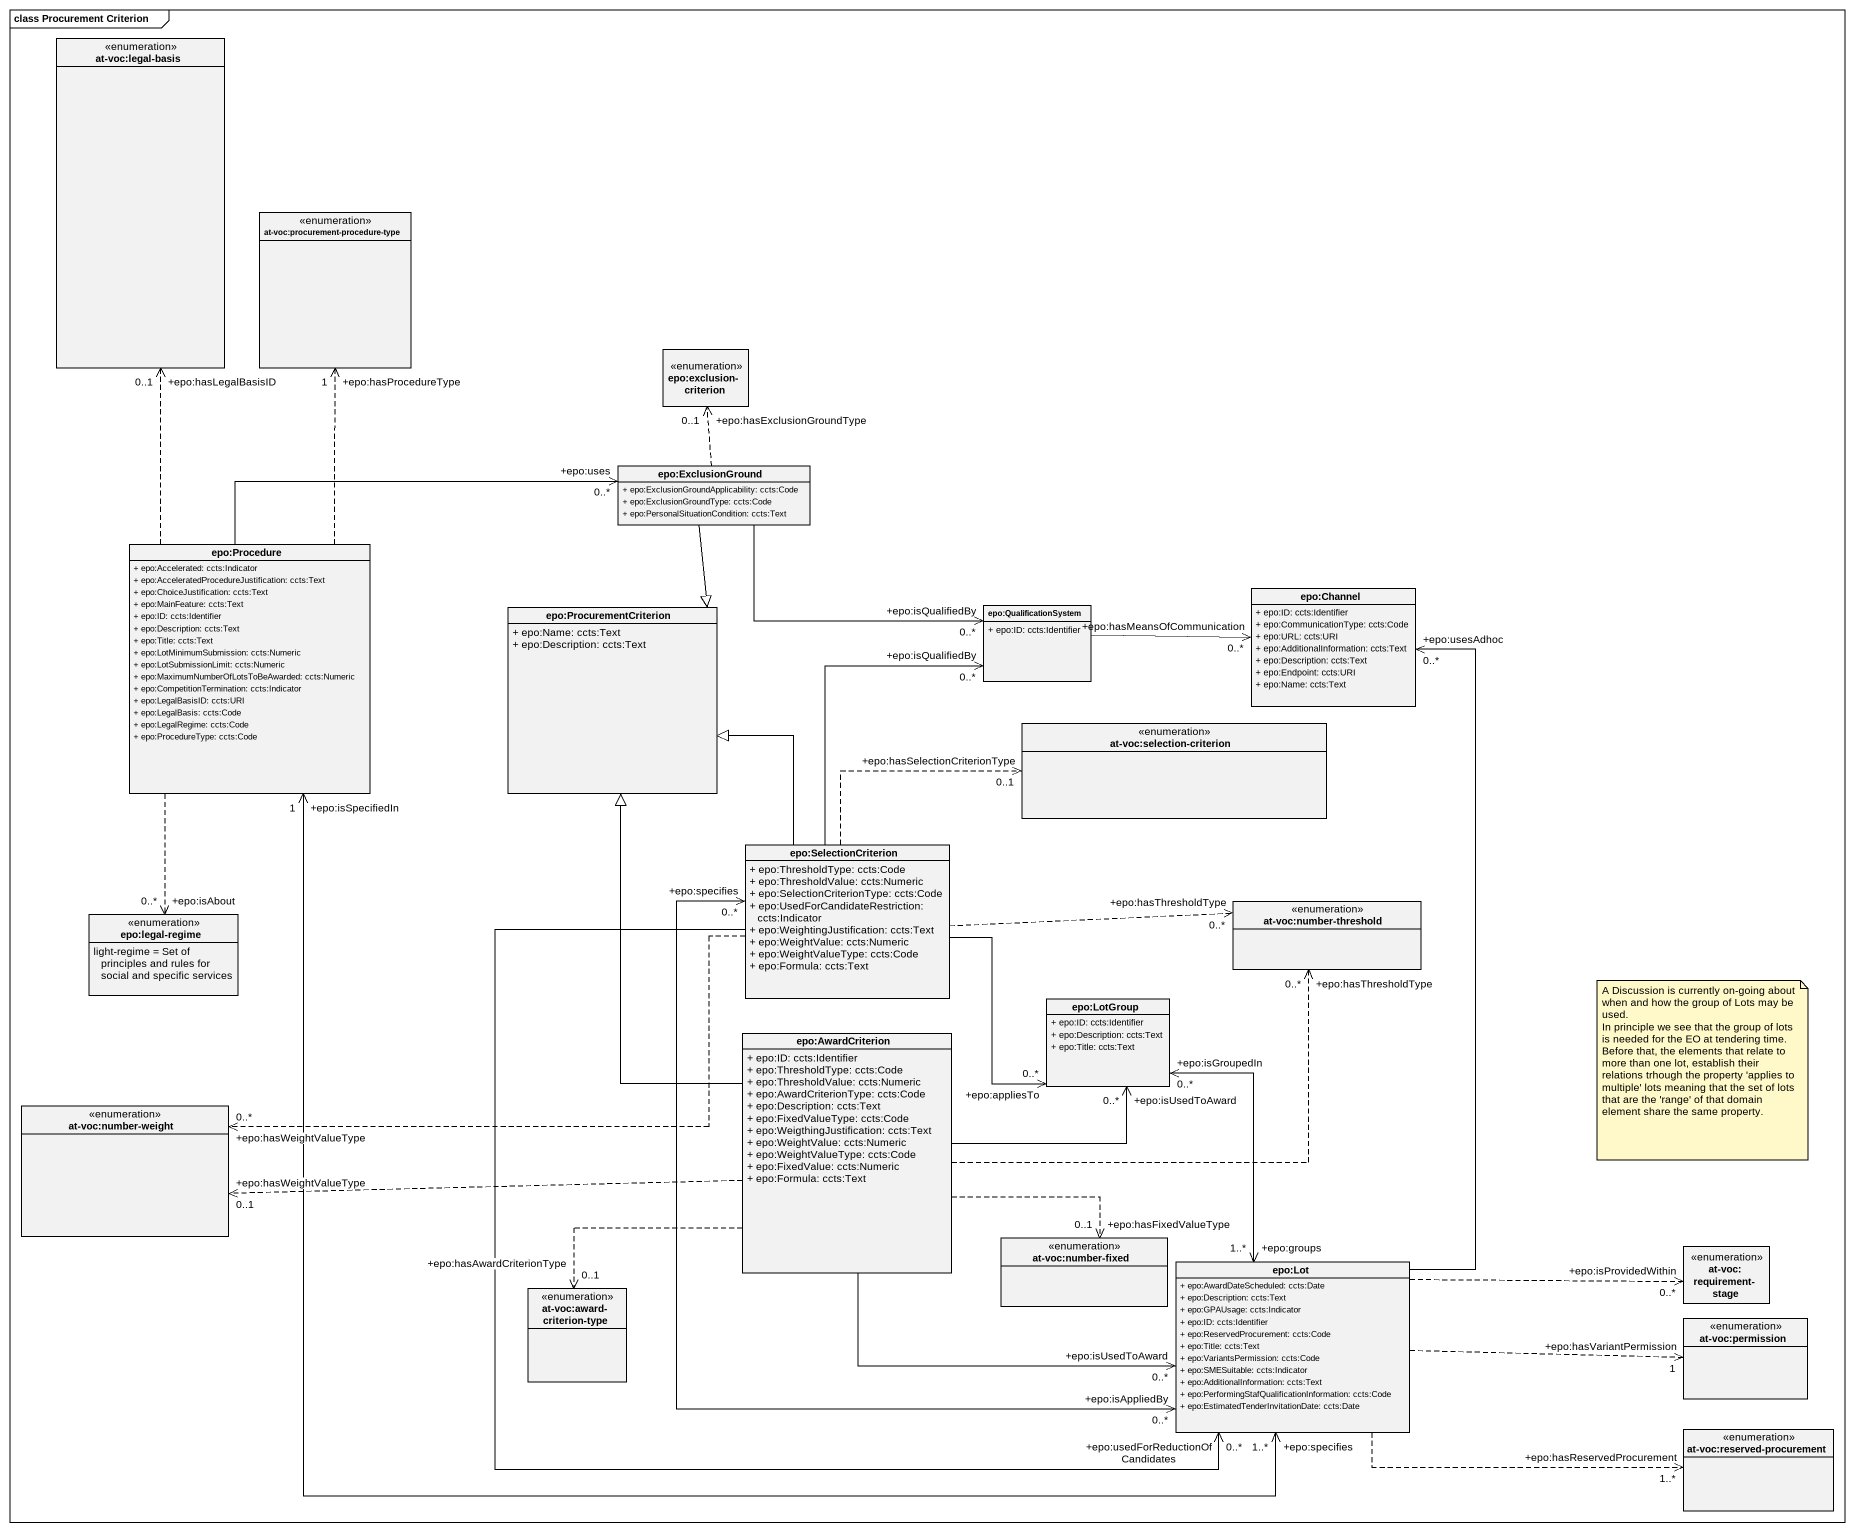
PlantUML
@startuml
mainframe class Procurement Criterion
hide circle
hide empty members
skinparam classAttributeIconSize 0
enum "at-voc:legal-basis" as at_voc_legal_basis
enum "at-voc:procurement-procedure-type" as at_voc_procurement
enum "epo:exclusion-criterion" as epo_exclusion_criterion
class "epo:ExclusionGround" as epo_ExclusionGround {
  + epo:ExclusionGroundApplicability: ccts:Code
  + epo:ExclusionGroundType: ccts:Code
  + epo:PersonalSituationCondition: ccts:Text
}
class "epo:Procedure" as epo_Procedure {
  + epo:Accelerated: ccts:Indicator
  + epo:AcceleratedProcedureJustification: ccts:Text
  + epo:ChoiceJustification: ccts:Text
  + epo:MainFeature: ccts:Text
  + epo:ID: ccts:Identifier
  + epo:Description: ccts:Text
  + epo:Title: ccts:Text
  + epo:LotMinimumSubmission: ccts:Numeric
  + epo:LotSubmissionLimit: ccts:Numeric
  + epo:MaximumNumberOfLotsToBeAwarded: ccts:Numeric
  + epo:CompetitionTermination: ccts:Indicator
  + epo:LegalBasisID: ccts:URI
  + epo:LegalBasis: ccts:Code
  + epo:LegalRegime: ccts:Code
  + epo:ProcedureType: ccts:Code
}
class "epo:Channel" as epo_Channel {
  + epo:ID: ccts:Identifier
  + epo:CommunicationType: ccts:Code
  + epo:URL: ccts:URI
  + epo:AdditionalInformation: ccts:Text
  + epo:Description: ccts:Text
  + epo:Endpoint: ccts:URI
  + epo:Name: ccts:Text
}
class "epo:ProcurementCriterion" as epo_ProcurementCriterion {
  + epo:Name: ccts:Text
  + epo:Description: ccts:Text
}
class "epo:QualificationSystem" as epo_QualificationSystem {
  + epo:ID: ccts:Identifier
}
enum "at-voc:selection-criterion" as at_voc_selection_criterion
class "epo:SelectionCriterion" as epo_SelectionCriterion {
  + epo:ThresholdType: ccts:Code
  + epo:ThresholdValue: ccts:Numeric
  + epo:SelectionCriterionType: ccts:Code
  + epo:UsedForCandidateRestriction: ccts:Indicator
  + epo:WeightingJustification: ccts:Text
  + epo:WeightValue: ccts:Numeric
  + epo:WeightValueType: ccts:Code
  + epo:Formula: ccts:Text
}
enum "epo:legal-regime" as epo_legal_regime {
  light-regime = Set of principles and rules for social and specific services
}
enum "at-voc:number-threshold" as at_voc_number_threshold
class "epo:LotGroup" as epo_LotGroup {
  + epo:ID: ccts:Identifier
  + epo:Description: ccts:Text
  + epo:Title: ccts:Text
}
class "epo:AwardCriterion" as epo_AwardCriterion {
  + epo:ID: ccts:Identifier
  + epo:ThresholdType: ccts:Code
  + epo:ThresholdValue: ccts:Numeric
  + epo:AwardCriterionType: ccts:Code
  + epo:Description: ccts:Text
  + epo:FixedValueType: ccts:Code
  + epo:WeigthingJustification: ccts:Text
  + epo:WeightValue: ccts:Numeric
  + epo:WeightValueType: ccts:Code
  + epo:FixedValue: ccts:Numeric
  + epo:Formula: ccts:Text
}
enum "at-voc:number-weight" as at_voc_number_weight
enum "at-voc:number-fixed" as at_voc_number_fixed
class "epo:Lot" as epo_Lot {
  + epo:AwardDateScheduled: ccts:Date
  + epo:Description: ccts:Text
  + epo:GPAUsage: ccts:Indicator
  + epo:ID: ccts:Identifier
  + epo:ReservedProcurement: ccts:Code
  + epo:Title: ccts:Text
  + epo:VariantsPermission: ccts:Code
  + epo:SMESuitable: ccts:Indicator
  + epo:AdditionalInformation: ccts:Text
  + epo:PerformingStafQualificationInformation: ccts:Code
  + epo:EstimatedTenderInvitationDate: ccts:Date
}
enum "at-voc:requirement-stage" as at_voc_requirement_stage
enum "at-voc:award-criterion-type" as at_voc_award_criterion_type
enum "at-voc:permission" as at_voc_permission
enum "at-voc:reserved-procurement" as at_voc_reserved_procurement
epo_ExclusionGround .up.> "+epo:hasExclusionGroundType\n0..1" epo_exclusion_criterion
epo_ExclusionGround --|> epo_ProcurementCriterion
epo_ExclusionGround -right-> "+epo:isQualifiedBy\n0..*" epo_QualificationSystem
epo_Procedure .up.> "+epo:hasLegalBasisID\n0..1" at_voc_legal_basis
epo_Procedure .up.> "+epo:hasProcedureType\n1" at_voc_procurement
epo_Procedure -right-> "+epo:uses\n0..*" epo_ExclusionGround
epo_Procedure ..> "+epo:isAbout\n0..*" epo_legal_regime
epo_Procedure "+epo:isSpecifiedIn\n1" <--> "+epo:specifies\n1..*" epo_Lot
epo_QualificationSystem -right-> "+epo:hasMeansOfCommunication\n0..*" epo_Channel
epo_SelectionCriterion -up-|> epo_ProcurementCriterion
epo_SelectionCriterion -up-> "+epo:isQualifiedBy\n0..*" epo_QualificationSystem
epo_SelectionCriterion .right.> "+epo:hasSelectionCriterionType\n0..1" at_voc_selection_criterion
epo_SelectionCriterion .right.> "+epo:hasThresholdType\n0..*" at_voc_number_threshold
epo_SelectionCriterion -right-> "+epo:appliesTo\n0..*" epo_LotGroup
epo_SelectionCriterion .left.> "+epo:hasWeightValueType\n0..*" at_voc_number_weight
epo_SelectionCriterion --> "+epo:usedForReductionOfCandidates\n0..*" epo_Lot
epo_SelectionCriterion "+epo:specifies\n0..*" <--> "+epo:isAppliedBy\n0..*" epo_Lot
epo_AwardCriterion -up-|> epo_ProcurementCriterion
epo_AwardCriterion .right.> "+epo:hasThresholdType\n0..*" at_voc_number_threshold
epo_AwardCriterion -right-> "+epo:isUsedToAward\n0..*" epo_LotGroup
epo_AwardCriterion .left.> "+epo:hasWeightValueType\n0..1" at_voc_number_weight
epo_AwardCriterion .right.> "+epo:hasFixedValueType\n0..1" at_voc_number_fixed
epo_AwardCriterion -right-> "+epo:isUsedToAward\n0..*" epo_Lot
epo_AwardCriterion ..> "+epo:hasAwardCriterionType\n0..1" at_voc_award_criterion_type
epo_Lot -up-> "+epo:usesAdhoc\n0..*" epo_Channel
epo_Lot "+epo:groups\n1..*" <-up-> "+epo:isGroupedIn\n0..*" epo_LotGroup
epo_Lot .right.> "+epo:isProvidedWithin\n0..*" at_voc_requirement_stage
epo_Lot .right.> "+epo:hasVariantPermission\n1" at_voc_permission
epo_Lot .right.> "+epo:hasReservedProcurement\n1..*" at_voc_reserved_procurement
note as N1
  A Discussion is currently on-going about when and how the group of Lots may be used.
  In principle we see that the group of lots is needed for the EO at tendering time. Before that, the elements that relate to more than one lot, establish their relations trhough the property 'applies to multiple' lots meaning that the set of lots that are the 'range' of that domain element share the same property.
end note
@enduml
